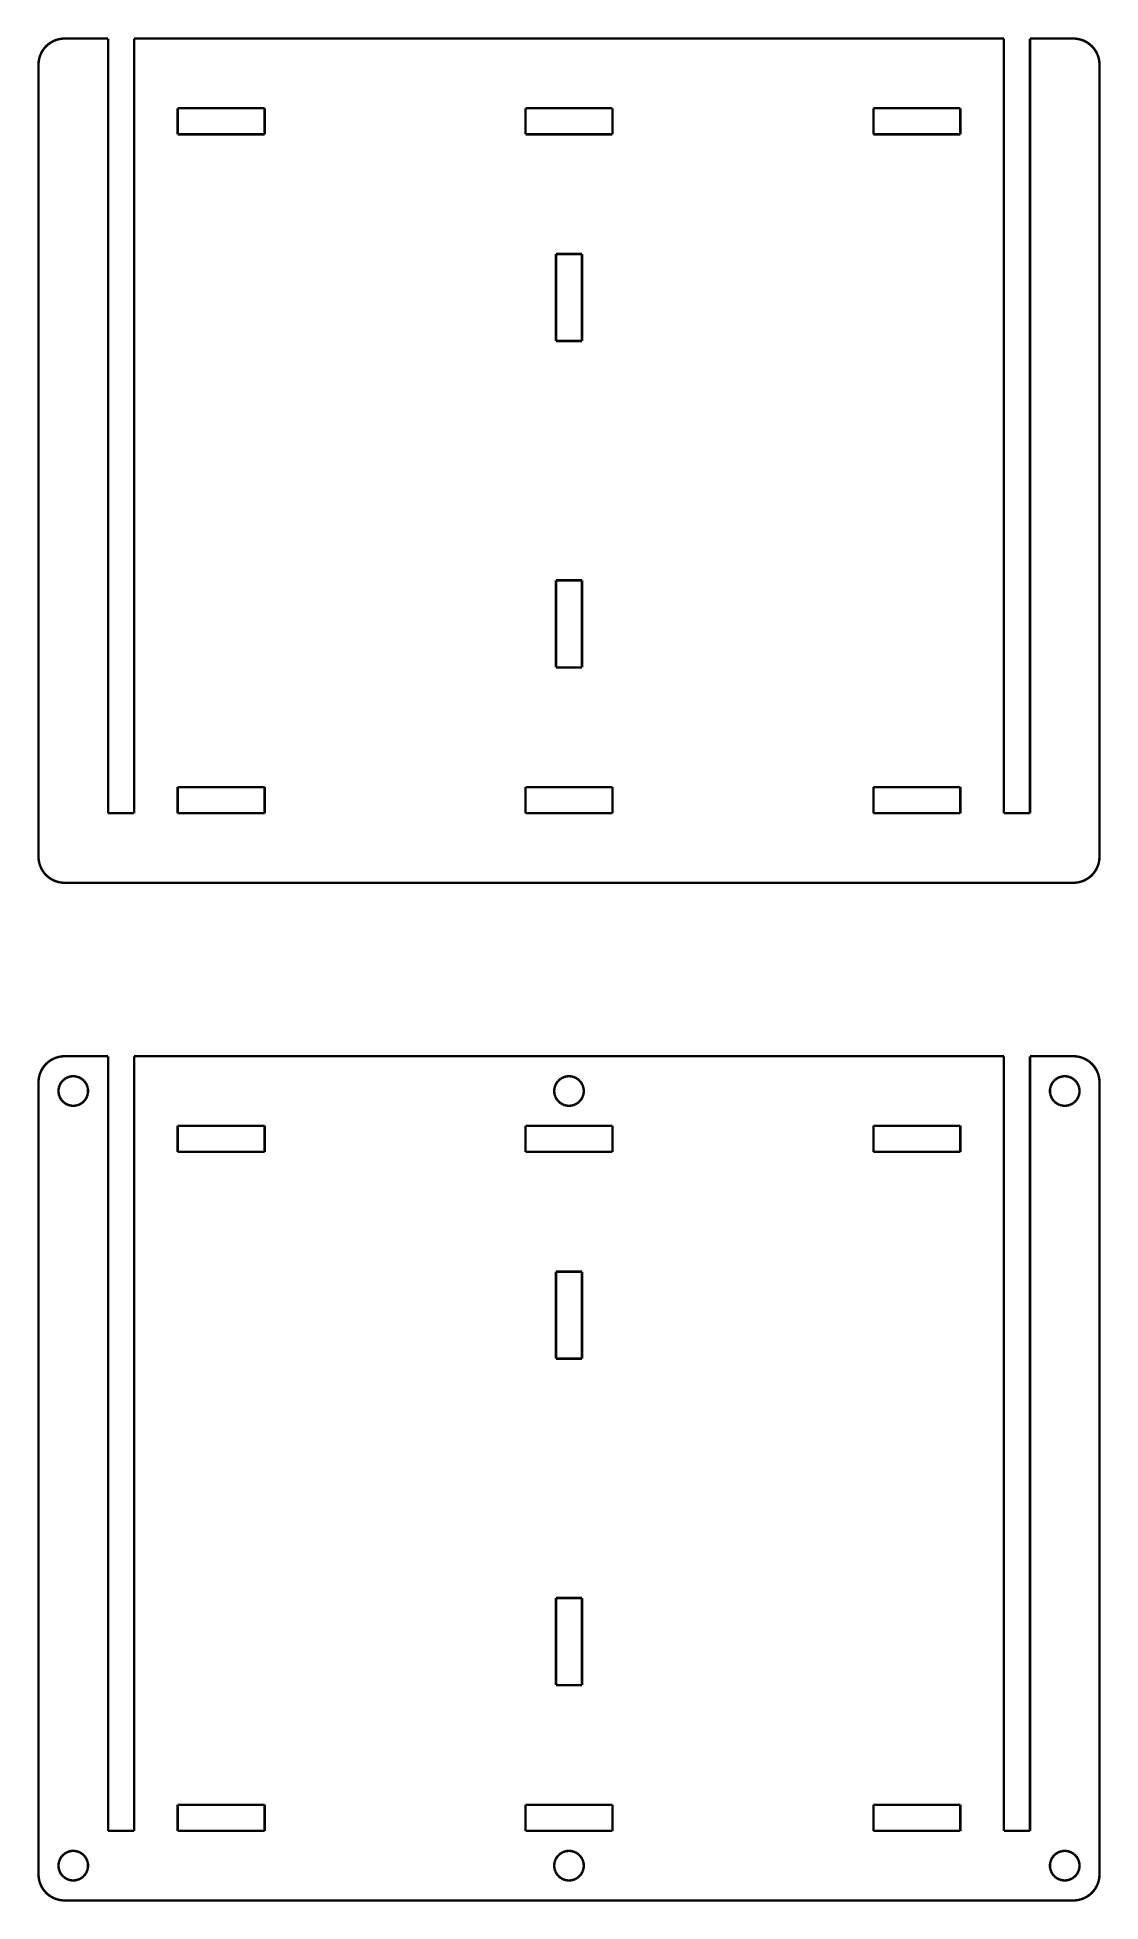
# Model space of a CAD drawing. Extents: x 0 to 4.81, y 0 to 8.43.
import ezdxf

# ---------------------------------------------------------------- set-up
doc = ezdxf.new("R2010")
doc.units = 0
doc.layers.get('0').update_dxf_attribs({"linetype": 'CONTINUOUS'})

msp = doc.modelspace()

# ---------------------------------------------------------------- linework, layer by layer
at = {"color": 0, "const_width": 0.0111}
for points in [[(0.0093, 8.3389), (0.0139, 8.353)], [(0.0139, 8.353), (0.0202, 8.3664)], [(0.0202, 8.3664), (0.0281, 8.379)], [(0.0281, 8.379), (0.0375, 8.3903)], [(0.0375, 8.3903), (0.0484, 8.4005)], [(0.0484, 8.4005), (0.0604, 8.4092)], [(0.0604, 8.4092), (0.0734, 8.4163)], [(0.0734, 8.4163), (0.0872, 8.4219)], [(0.0872, 8.4219), (0.1016, 8.4255)], [(0.1016, 8.4255), (0.1163, 8.4274)], [(0.1163, 8.4274), (0.1236, 8.4274)], [(0.1236, 8.4274), (0.1236, 8.4277)], [(0.1236, 8.4277), (0.3205, 8.4277)], [(0.3205, 8.4277), (0.3205, 4.9237)], [(0.4386, 4.9237), (0.4386, 8.4277)], [(0.4386, 8.4277), (4.3757, 8.4277)], [(4.3757, 8.4277), (4.3757, 4.9237)], [(4.4938, 4.9237), (4.4938, 8.4277)], [(4.4938, 8.4277), (4.6906, 8.4277)], [(4.6906, 8.4277), (4.6906, 8.4274)], [(4.6906, 8.4274), (4.698, 8.4274)], [(4.698, 8.4274), (4.7127, 8.4255)], [(4.7127, 8.4255), (4.7271, 8.4219)], [(4.7271, 8.4219), (4.7409, 8.4163)], [(4.7409, 8.4163), (4.7538, 8.4092)], [(4.7538, 8.4092), (4.7659, 8.4005)], [(4.7659, 8.4005), (4.7767, 8.3903)], [(4.7767, 8.3903), (4.7861, 8.379)], [(4.7861, 8.379), (4.7941, 8.3664)], [(4.7941, 8.3664), (4.8004, 8.353)], [(4.8004, 8.353), (4.805, 8.3389)], [(0.0055, 8.3096), (0.0065, 8.3243)], [(0.0055, 4.7269), (0.0055, 8.3096)], [(0.0065, 8.3243), (0.0093, 8.3389)], [(4.805, 8.3389), (4.8078, 8.3243)], [(4.8078, 8.3243), (4.8087, 8.3096)], [(4.8087, 8.3096), (4.8087, 4.7269)], [(0.6355, 7.9945), (0.6355, 8.1126)], [(0.6355, 8.1126), (1.0292, 8.1126)], [(1.0292, 8.1126), (1.0292, 7.9945)], [(2.2103, 7.9945), (2.2103, 8.1126)], [(2.2103, 8.1126), (2.604, 8.1126)], [(2.604, 8.1126), (2.604, 7.9945)], [(3.7851, 7.9945), (3.7851, 8.1126)], [(3.7851, 8.1126), (4.1788, 8.1126)], [(4.1788, 8.1126), (4.1788, 7.9945)], [(1.0292, 7.9945), (0.6355, 7.9945)], [(2.604, 7.9945), (2.2103, 7.9945)], [(4.1788, 7.9945), (3.7851, 7.9945)], [(2.3481, 7.0596), (2.3481, 7.4532)], [(2.3481, 7.4532), (2.4662, 7.4532)], [(2.4662, 7.4532), (2.4662, 7.0596)], [(2.4662, 7.0596), (2.3481, 7.0596)], [(2.3481, 5.5831), (2.3481, 5.9769)], [(2.3481, 5.9769), (2.4662, 5.9769)], [(2.4662, 5.9769), (2.4662, 5.5831)], [(2.4662, 5.5831), (2.3481, 5.5831)], [(0.6355, 4.9237), (0.6355, 5.0418)], [(0.6355, 5.0418), (1.0292, 5.0418)], [(1.0292, 5.0418), (1.0292, 4.9237)], [(2.2103, 4.9237), (2.2103, 5.0418)], [(2.2103, 5.0418), (2.604, 5.0418)], [(2.604, 5.0418), (2.604, 4.9237)], [(3.7851, 4.9237), (3.7851, 5.0418)], [(3.7851, 5.0418), (4.1788, 5.0418)], [(4.1788, 5.0418), (4.1788, 4.9237)], [(0.3205, 4.9237), (0.4386, 4.9237)], [(1.0292, 4.9237), (0.6355, 4.9237)], [(2.604, 4.9237), (2.2103, 4.9237)], [(4.1788, 4.9237), (3.7851, 4.9237)], [(4.3757, 4.9237), (4.4938, 4.9237)], [(0.0065, 4.712), (0.0055, 4.7269)], [(4.8087, 4.7269), (4.8078, 4.712)], [(0.0093, 4.6974), (0.0065, 4.712)], [(0.0139, 4.6834), (0.0093, 4.6974)], [(0.0202, 4.6699), (0.0139, 4.6834)], [(0.0281, 4.6574), (0.0202, 4.6699)], [(0.0375, 4.6459), (0.0281, 4.6574)], [(0.0484, 4.6358), (0.0375, 4.6459)], [(0.0604, 4.6271), (0.0484, 4.6358)], [(4.7659, 4.6358), (4.7538, 4.6271)], [(4.7767, 4.6459), (4.7659, 4.6358)], [(4.7861, 4.6574), (4.7767, 4.6459)], [(4.7941, 4.6699), (4.7861, 4.6574)], [(4.8004, 4.6834), (4.7941, 4.6699)], [(4.805, 4.6974), (4.8004, 4.6834)], [(4.8078, 4.712), (4.805, 4.6974)], [(0.0734, 4.62), (0.0604, 4.6271)], [(0.0872, 4.6145), (0.0734, 4.62)], [(0.1016, 4.6108), (0.0872, 4.6145)], [(0.1163, 4.6089), (0.1016, 4.6108)], [(0.1236, 4.6089), (0.1163, 4.6089)], [(0.1236, 4.6088), (0.1236, 4.6089)], [(4.6906, 4.6088), (0.1236, 4.6088)], [(4.698, 4.6089), (4.6906, 4.6089)], [(4.6906, 4.6089), (4.6906, 4.6088)], [(4.7127, 4.6108), (4.698, 4.6089)], [(4.7271, 4.6145), (4.7127, 4.6108)], [(4.7409, 4.62), (4.7271, 4.6145)], [(4.7538, 4.6271), (4.7409, 4.62)], [(0.0375, 3.7872), (0.0484, 3.7974)], [(0.0484, 3.7974), (0.0604, 3.8061)], [(0.0604, 3.8061), (0.0734, 3.8131)], [(0.0734, 3.8131), (0.0872, 3.8186)], [(0.0872, 3.8186), (0.1016, 3.8224)], [(0.1016, 3.8224), (0.1163, 3.8242)], [(0.1163, 3.8242), (0.1236, 3.8242)], [(0.1236, 3.8242), (0.1236, 3.8244)], [(0.1236, 3.8244), (0.3205, 3.8244)], [(0.3205, 3.8244), (0.3205, 0.3205)], [(0.4386, 0.3205), (0.4386, 3.8244)], [(0.4386, 3.8244), (4.3757, 3.8244)], [(4.3757, 3.8244), (4.3757, 0.3205)], [(4.4938, 0.3205), (4.4938, 3.8244)], [(4.4938, 3.8244), (4.6906, 3.8244)], [(4.6906, 3.8244), (4.6906, 3.8242)], [(4.6906, 3.8242), (4.698, 3.8242)], [(4.698, 3.8242), (4.7127, 3.8224)], [(4.7127, 3.8224), (4.7271, 3.8186)], [(4.7271, 3.8186), (4.7409, 3.8131)], [(4.7409, 3.8131), (4.7538, 3.8061)], [(4.7538, 3.8061), (4.7659, 3.7974)], [(4.7659, 3.7974), (4.7767, 3.7872)], [(0.0055, 3.7063), (0.0065, 3.7211)], [(0.0055, 0.1236), (0.0055, 3.7063)], [(0.0065, 3.7211), (0.0093, 3.7357)], [(0.0093, 3.7357), (0.0139, 3.7498)], [(0.0139, 3.7498), (0.0202, 3.7632)], [(0.0202, 3.7632), (0.0281, 3.7757)], [(0.0281, 3.7757), (0.0375, 3.7872)], [(0.1044, 3.6992), (0.1089, 3.7063)], [(0.1089, 3.7063), (0.1143, 3.7128)], [(0.1143, 3.7128), (0.1203, 3.7185)], [(0.1203, 3.7185), (0.1272, 3.7235)], [(0.1272, 3.7235), (0.1345, 3.7275)], [(0.1345, 3.7275), (0.1424, 3.7306)], [(0.1424, 3.7306), (0.1505, 3.7327)], [(0.1505, 3.7327), (0.1588, 3.7338)], [(0.1588, 3.7338), (0.1673, 3.7338)], [(0.1673, 3.7338), (0.1756, 3.7327)], [(0.1756, 3.7327), (0.1837, 3.7306)], [(0.1837, 3.7306), (0.1915, 3.7275)], [(0.1915, 3.7275), (0.1989, 3.7235)], [(0.1989, 3.7235), (0.2057, 3.7185)], [(0.2057, 3.7185), (0.2118, 3.7128)], [(0.2118, 3.7128), (0.2172, 3.7063)], [(0.2172, 3.7063), (0.2217, 3.6992)], [(2.3485, 3.6992), (2.353, 3.7063)], [(2.353, 3.7063), (2.3584, 3.7128)], [(2.3584, 3.7128), (2.3645, 3.7185)], [(2.3645, 3.7185), (2.3712, 3.7235)], [(2.3712, 3.7235), (2.3786, 3.7275)], [(2.3786, 3.7275), (2.3864, 3.7306)], [(2.3864, 3.7306), (2.3946, 3.7327)], [(2.3946, 3.7327), (2.4029, 3.7338)], [(2.4029, 3.7338), (2.4114, 3.7338)], [(2.4114, 3.7338), (2.4197, 3.7327)], [(2.4197, 3.7327), (2.4278, 3.7306)], [(2.4278, 3.7306), (2.4356, 3.7275)], [(2.4356, 3.7275), (2.443, 3.7235)], [(2.443, 3.7235), (2.4498, 3.7185)], [(2.4498, 3.7185), (2.4559, 3.7128)], [(2.4559, 3.7128), (2.4613, 3.7063)], [(2.4613, 3.7063), (2.4658, 3.6992)], [(4.5926, 3.6992), (4.5971, 3.7063)], [(4.5971, 3.7063), (4.6024, 3.7128)], [(4.6024, 3.7128), (4.6086, 3.7185)], [(4.6086, 3.7185), (4.6154, 3.7235)], [(4.6154, 3.7235), (4.6227, 3.7275)], [(4.6227, 3.7275), (4.6305, 3.7306)], [(4.6305, 3.7306), (4.6387, 3.7327)], [(4.6387, 3.7327), (4.647, 3.7338)], [(4.647, 3.7338), (4.6554, 3.7338)], [(4.6554, 3.7338), (4.6638, 3.7327)], [(4.6638, 3.7327), (4.6719, 3.7306)], [(4.6719, 3.7306), (4.6797, 3.7275)], [(4.6797, 3.7275), (4.6871, 3.7235)], [(4.6871, 3.7235), (4.6939, 3.7185)], [(4.6939, 3.7185), (4.7, 3.7128)], [(4.7, 3.7128), (4.7054, 3.7063)], [(4.7054, 3.7063), (4.7099, 3.6992)], [(4.7767, 3.7872), (4.7861, 3.7757)], [(4.7861, 3.7757), (4.7941, 3.7632)], [(4.7941, 3.7632), (4.8004, 3.7498)], [(4.8004, 3.7498), (4.805, 3.7357)], [(4.805, 3.7357), (4.8078, 3.7211)], [(4.8078, 3.7211), (4.8087, 3.7063)], [(4.8087, 3.7063), (4.8087, 0.1236)], [(0.0961, 3.6669), (0.0966, 3.6754)], [(0.0966, 3.6586), (0.0961, 3.6669)], [(0.0966, 3.6754), (0.0982, 3.6836)], [(0.0982, 3.6503), (0.0966, 3.6586)], [(0.0982, 3.6836), (0.1008, 3.6916)], [(0.1008, 3.6424), (0.0982, 3.6503)], [(0.1008, 3.6916), (0.1044, 3.6992)], [(0.1044, 3.6348), (0.1008, 3.6424)], [(0.1089, 3.6276), (0.1044, 3.6348)], [(0.1143, 3.6212), (0.1089, 3.6276)], [(0.1203, 3.6154), (0.1143, 3.6212)], [(0.2118, 3.6212), (0.2057, 3.6154)], [(0.2172, 3.6276), (0.2118, 3.6212)], [(0.2217, 3.6348), (0.2172, 3.6276)], [(0.2217, 3.6992), (0.2253, 3.6916)], [(0.2253, 3.6424), (0.2217, 3.6348)], [(0.2253, 3.6916), (0.2279, 3.6836)], [(0.2279, 3.6503), (0.2253, 3.6424)], [(0.2279, 3.6836), (0.2294, 3.6754)], [(0.2294, 3.6586), (0.2279, 3.6503)], [(0.2294, 3.6754), (0.23, 3.6669)], [(0.23, 3.6669), (0.2294, 3.6586)], [(2.3402, 3.6669), (2.3407, 3.6754)], [(2.3407, 3.6586), (2.3402, 3.6669)], [(2.3407, 3.6754), (2.3423, 3.6836)], [(2.3423, 3.6503), (2.3407, 3.6586)], [(2.3423, 3.6836), (2.3449, 3.6916)], [(2.3449, 3.6424), (2.3423, 3.6503)], [(2.3449, 3.6916), (2.3485, 3.6992)], [(2.3485, 3.6348), (2.3449, 3.6424)], [(2.353, 3.6276), (2.3485, 3.6348)], [(2.3584, 3.6212), (2.353, 3.6276)], [(2.3645, 3.6154), (2.3584, 3.6212)], [(2.4559, 3.6212), (2.4498, 3.6154)], [(2.4613, 3.6276), (2.4559, 3.6212)], [(2.4658, 3.6348), (2.4613, 3.6276)], [(2.4658, 3.6992), (2.4694, 3.6916)], [(2.4694, 3.6424), (2.4658, 3.6348)], [(2.4694, 3.6916), (2.4719, 3.6836)], [(2.4719, 3.6503), (2.4694, 3.6424)], [(2.4719, 3.6836), (2.4735, 3.6754)], [(2.4735, 3.6586), (2.4719, 3.6503)], [(2.4735, 3.6754), (2.4741, 3.6669)], [(2.4741, 3.6669), (2.4735, 3.6586)], [(4.5843, 3.6669), (4.5848, 3.6754)], [(4.5848, 3.6586), (4.5843, 3.6669)], [(4.5848, 3.6754), (4.5864, 3.6836)], [(4.5864, 3.6503), (4.5848, 3.6586)], [(4.5864, 3.6836), (4.589, 3.6916)], [(4.589, 3.6424), (4.5864, 3.6503)], [(4.589, 3.6916), (4.5926, 3.6992)], [(4.5926, 3.6348), (4.589, 3.6424)], [(4.5971, 3.6276), (4.5926, 3.6348)], [(4.6024, 3.6212), (4.5971, 3.6276)], [(4.6086, 3.6154), (4.6024, 3.6212)], [(4.7, 3.6212), (4.6939, 3.6154)], [(4.7054, 3.6276), (4.7, 3.6212)], [(4.7099, 3.6348), (4.7054, 3.6276)], [(4.7099, 3.6992), (4.7135, 3.6916)], [(4.7135, 3.6424), (4.7099, 3.6348)], [(4.7135, 3.6916), (4.7161, 3.6836)], [(4.7161, 3.6503), (4.7135, 3.6424)], [(4.7161, 3.6836), (4.7177, 3.6754)], [(4.7177, 3.6586), (4.7161, 3.6503)], [(4.7177, 3.6754), (4.7181, 3.6669)], [(4.7181, 3.6669), (4.7177, 3.6586)], [(0.1272, 3.6105), (0.1203, 3.6154)], [(0.1345, 3.6064), (0.1272, 3.6105)], [(0.1424, 3.6033), (0.1345, 3.6064)], [(0.1505, 3.6012), (0.1424, 3.6033)], [(0.1588, 3.6002), (0.1505, 3.6012)], [(0.1673, 3.6002), (0.1588, 3.6002)], [(0.1756, 3.6012), (0.1673, 3.6002)], [(0.1837, 3.6033), (0.1756, 3.6012)], [(0.1915, 3.6064), (0.1837, 3.6033)], [(0.1989, 3.6105), (0.1915, 3.6064)], [(0.2057, 3.6154), (0.1989, 3.6105)], [(2.3712, 3.6105), (2.3645, 3.6154)], [(2.3786, 3.6064), (2.3712, 3.6105)], [(2.3864, 3.6033), (2.3786, 3.6064)], [(2.3946, 3.6012), (2.3864, 3.6033)], [(2.4029, 3.6002), (2.3946, 3.6012)], [(2.4114, 3.6002), (2.4029, 3.6002)], [(2.4197, 3.6012), (2.4114, 3.6002)], [(2.4278, 3.6033), (2.4197, 3.6012)], [(2.4356, 3.6064), (2.4278, 3.6033)], [(2.443, 3.6105), (2.4356, 3.6064)], [(2.4498, 3.6154), (2.443, 3.6105)], [(4.6154, 3.6105), (4.6086, 3.6154)], [(4.6227, 3.6064), (4.6154, 3.6105)], [(4.6305, 3.6033), (4.6227, 3.6064)], [(4.6387, 3.6012), (4.6305, 3.6033)], [(4.647, 3.6002), (4.6387, 3.6012)], [(4.6554, 3.6002), (4.647, 3.6002)], [(4.6638, 3.6012), (4.6554, 3.6002)], [(4.6719, 3.6033), (4.6638, 3.6012)], [(4.6797, 3.6064), (4.6719, 3.6033)], [(4.6871, 3.6105), (4.6797, 3.6064)], [(4.6939, 3.6154), (4.6871, 3.6105)], [(0.6355, 3.3914), (0.6355, 3.5095)], [(0.6355, 3.5095), (1.0292, 3.5095)], [(1.0292, 3.5095), (1.0292, 3.3914)], [(2.2103, 3.3914), (2.2103, 3.5095)], [(2.2103, 3.5095), (2.604, 3.5095)], [(2.604, 3.5095), (2.604, 3.3914)], [(3.7851, 3.3914), (3.7851, 3.5095)], [(3.7851, 3.5095), (4.1788, 3.5095)], [(4.1788, 3.5095), (4.1788, 3.3914)], [(1.0292, 3.3914), (0.6355, 3.3914)], [(2.604, 3.3914), (2.2103, 3.3914)], [(4.1788, 3.3914), (3.7851, 3.3914)], [(2.3481, 2.4563), (2.3481, 2.8501)], [(2.3481, 2.8501), (2.4662, 2.8501)], [(2.4662, 2.8501), (2.4662, 2.4563)], [(2.4662, 2.4563), (2.3481, 2.4563)], [(2.3481, 0.9799), (2.3481, 1.3736)], [(2.3481, 1.3736), (2.4662, 1.3736)], [(2.4662, 1.3736), (2.4662, 0.9799)], [(2.4662, 0.9799), (2.3481, 0.9799)], [(0.6355, 0.3205), (0.6355, 0.4386)], [(0.6355, 0.4386), (1.0292, 0.4386)], [(1.0292, 0.4386), (1.0292, 0.3205)], [(2.2103, 0.3205), (2.2103, 0.4386)], [(2.2103, 0.4386), (2.604, 0.4386)], [(2.604, 0.4386), (2.604, 0.3205)], [(3.7851, 0.3205), (3.7851, 0.4386)], [(3.7851, 0.4386), (4.1788, 0.4386)], [(4.1788, 0.4386), (4.1788, 0.3205)], [(0.3205, 0.3205), (0.4386, 0.3205)], [(1.0292, 0.3205), (0.6355, 0.3205)], [(2.604, 0.3205), (2.2103, 0.3205)], [(4.1788, 0.3205), (3.7851, 0.3205)], [(4.3757, 0.3205), (4.4938, 0.3205)], [(0.0961, 0.1631), (0.0966, 0.1714)], [(0.0966, 0.1714), (0.0982, 0.1797)], [(0.0982, 0.1797), (0.1008, 0.1877)], [(0.1008, 0.1877), (0.1044, 0.1953)], [(0.1044, 0.1953), (0.1089, 0.2024)], [(0.1089, 0.2024), (0.1143, 0.2089)], [(0.1143, 0.2089), (0.1203, 0.2146)], [(0.1203, 0.2146), (0.1272, 0.2195)], [(0.1272, 0.2195), (0.1345, 0.2236)], [(0.1345, 0.2236), (0.1424, 0.2267)], [(0.1424, 0.2267), (0.1505, 0.2288)], [(0.1505, 0.2288), (0.1588, 0.2298)], [(0.1588, 0.2298), (0.1673, 0.2298)], [(0.1673, 0.2298), (0.1756, 0.2287)], [(0.1756, 0.2288), (0.1837, 0.2267)], [(0.1837, 0.2267), (0.1915, 0.2236)], [(0.1915, 0.2236), (0.1989, 0.2195)], [(0.1989, 0.2195), (0.2057, 0.2146)], [(0.2057, 0.2146), (0.2118, 0.2089)], [(0.2118, 0.2089), (0.2172, 0.2024)], [(0.2172, 0.2024), (0.2217, 0.1953)], [(0.2217, 0.1953), (0.2253, 0.1877)], [(0.2253, 0.1877), (0.2279, 0.1797)], [(0.2279, 0.1797), (0.2294, 0.1714)], [(0.2294, 0.1714), (0.23, 0.1631)], [(2.3402, 0.1631), (2.3407, 0.1714)], [(2.3407, 0.1714), (2.3423, 0.1797)], [(2.3423, 0.1797), (2.3449, 0.1877)], [(2.3449, 0.1877), (2.3485, 0.1953)], [(2.3485, 0.1953), (2.353, 0.2024)], [(2.353, 0.2024), (2.3584, 0.2089)], [(2.3584, 0.2089), (2.3645, 0.2146)], [(2.3645, 0.2146), (2.3712, 0.2195)], [(2.3712, 0.2195), (2.3786, 0.2236)], [(2.3786, 0.2236), (2.3864, 0.2267)], [(2.3864, 0.2267), (2.3946, 0.2288)], [(2.3946, 0.2288), (2.4029, 0.2298)], [(2.4029, 0.2298), (2.4114, 0.2298)], [(2.4114, 0.2298), (2.4197, 0.2287)], [(2.4197, 0.2288), (2.4278, 0.2267)], [(2.4278, 0.2267), (2.4356, 0.2236)], [(2.4356, 0.2236), (2.443, 0.2195)], [(2.443, 0.2195), (2.4498, 0.2146)], [(2.4498, 0.2146), (2.4559, 0.2089)], [(2.4559, 0.2089), (2.4613, 0.2024)], [(2.4613, 0.2024), (2.4658, 0.1953)], [(2.4658, 0.1953), (2.4694, 0.1877)], [(2.4694, 0.1877), (2.4719, 0.1797)], [(2.4719, 0.1797), (2.4735, 0.1714)], [(2.4735, 0.1714), (2.4741, 0.1631)], [(4.5843, 0.1631), (4.5848, 0.1714)], [(4.5848, 0.1714), (4.5864, 0.1797)], [(4.5864, 0.1797), (4.589, 0.1877)], [(4.589, 0.1877), (4.5926, 0.1953)], [(4.5926, 0.1953), (4.5971, 0.2024)], [(4.5971, 0.2024), (4.6024, 0.2089)], [(4.6024, 0.2089), (4.6086, 0.2146)], [(4.6086, 0.2146), (4.6154, 0.2195)], [(4.6154, 0.2195), (4.6227, 0.2236)], [(4.6227, 0.2236), (4.6305, 0.2267)], [(4.6305, 0.2267), (4.6387, 0.2288)], [(4.6387, 0.2288), (4.647, 0.2298)], [(4.647, 0.2298), (4.6554, 0.2298)], [(4.6554, 0.2298), (4.6638, 0.2287)], [(4.6638, 0.2288), (4.6719, 0.2267)], [(4.6719, 0.2267), (4.6797, 0.2236)], [(4.6797, 0.2236), (4.6871, 0.2195)], [(4.6871, 0.2195), (4.6939, 0.2146)], [(4.6939, 0.2146), (4.7, 0.2089)], [(4.7, 0.2089), (4.7054, 0.2024)], [(4.7054, 0.2024), (4.7099, 0.1953)], [(4.7099, 0.1953), (4.7135, 0.1877)], [(4.7135, 0.1877), (4.7161, 0.1797)], [(4.7161, 0.1797), (4.7177, 0.1714)], [(4.7177, 0.1714), (4.7181, 0.1631)], [(0.0065, 0.1088), (0.0055, 0.1236)], [(0.0093, 0.0943), (0.0065, 0.1088)], [(0.0139, 0.0802), (0.0093, 0.0943)], [(0.0202, 0.0667), (0.0139, 0.0802)], [(0.0966, 0.1546), (0.0961, 0.1631)], [(0.0982, 0.1464), (0.0966, 0.1546)], [(0.1008, 0.1383), (0.0982, 0.1464)], [(0.1044, 0.1308), (0.1008, 0.1383)], [(0.1089, 0.1238), (0.1044, 0.1308)], [(0.1143, 0.1172), (0.1089, 0.1238)], [(0.1203, 0.1114), (0.1143, 0.1172)], [(0.1272, 0.1065), (0.1203, 0.1114)], [(0.1345, 0.1025), (0.1272, 0.1065)], [(0.1424, 0.0993), (0.1345, 0.1025)], [(0.1505, 0.0973), (0.1424, 0.0993)], [(0.1588, 0.0962), (0.1505, 0.0973)], [(0.1673, 0.0962), (0.1588, 0.0962)], [(0.1756, 0.0973), (0.1673, 0.0962)], [(0.1837, 0.0993), (0.1756, 0.0973)], [(0.1915, 0.1025), (0.1837, 0.0993)], [(0.1989, 0.1065), (0.1915, 0.1025)], [(0.2057, 0.1114), (0.1989, 0.1065)], [(0.2118, 0.1172), (0.2057, 0.1114)], [(0.2172, 0.1238), (0.2118, 0.1172)], [(0.2217, 0.1308), (0.2172, 0.1238)], [(0.2253, 0.1383), (0.2217, 0.1308)], [(0.2279, 0.1464), (0.2253, 0.1383)], [(0.2294, 0.1546), (0.2279, 0.1464)], [(0.23, 0.1631), (0.2294, 0.1546)], [(2.3407, 0.1546), (2.3402, 0.1631)], [(2.3423, 0.1464), (2.3407, 0.1546)], [(2.3449, 0.1383), (2.3423, 0.1464)], [(2.3485, 0.1308), (2.3449, 0.1383)], [(2.353, 0.1238), (2.3485, 0.1308)], [(2.3584, 0.1172), (2.353, 0.1238)], [(2.3645, 0.1114), (2.3584, 0.1172)], [(2.3712, 0.1065), (2.3645, 0.1114)], [(2.3786, 0.1025), (2.3712, 0.1065)], [(2.3864, 0.0993), (2.3786, 0.1025)], [(2.3946, 0.0973), (2.3864, 0.0993)], [(2.4029, 0.0962), (2.3946, 0.0973)], [(2.4114, 0.0962), (2.4029, 0.0962)], [(2.4197, 0.0973), (2.4114, 0.0962)], [(2.4278, 0.0993), (2.4197, 0.0973)], [(2.4356, 0.1025), (2.4278, 0.0993)], [(2.443, 0.1065), (2.4356, 0.1025)], [(2.4498, 0.1114), (2.443, 0.1065)], [(2.4559, 0.1172), (2.4498, 0.1114)], [(2.4613, 0.1238), (2.4559, 0.1172)], [(2.4658, 0.1308), (2.4613, 0.1238)], [(2.4694, 0.1383), (2.4658, 0.1308)], [(2.4719, 0.1464), (2.4694, 0.1383)], [(2.4735, 0.1546), (2.4719, 0.1464)], [(2.4741, 0.1631), (2.4735, 0.1546)], [(4.5848, 0.1546), (4.5843, 0.1631)], [(4.5864, 0.1464), (4.5848, 0.1546)], [(4.589, 0.1383), (4.5864, 0.1464)], [(4.5926, 0.1308), (4.589, 0.1383)], [(4.5971, 0.1238), (4.5926, 0.1308)], [(4.6024, 0.1172), (4.5971, 0.1238)], [(4.6086, 0.1114), (4.6024, 0.1172)], [(4.6154, 0.1065), (4.6086, 0.1114)], [(4.6227, 0.1025), (4.6154, 0.1065)], [(4.6305, 0.0993), (4.6227, 0.1025)], [(4.6387, 0.0973), (4.6305, 0.0993)], [(4.647, 0.0962), (4.6387, 0.0973)], [(4.6554, 0.0962), (4.647, 0.0962)], [(4.6638, 0.0973), (4.6554, 0.0962)], [(4.6719, 0.0993), (4.6638, 0.0973)], [(4.6797, 0.1025), (4.6719, 0.0993)], [(4.6871, 0.1065), (4.6797, 0.1025)], [(4.6939, 0.1114), (4.6871, 0.1065)], [(4.7, 0.1172), (4.6939, 0.1114)], [(4.7054, 0.1238), (4.7, 0.1172)], [(4.7099, 0.1308), (4.7054, 0.1238)], [(4.7135, 0.1383), (4.7099, 0.1308)], [(4.7161, 0.1464), (4.7135, 0.1383)], [(4.7177, 0.1546), (4.7161, 0.1464)], [(4.7181, 0.1631), (4.7177, 0.1546)], [(4.8004, 0.0802), (4.7941, 0.0667)], [(4.805, 0.0943), (4.8004, 0.0802)], [(4.8078, 0.1088), (4.805, 0.0943)], [(4.8087, 0.1236), (4.8078, 0.1088)], [(0.0281, 0.0543), (0.0202, 0.0667)], [(0.0375, 0.0428), (0.0281, 0.0543)], [(0.0484, 0.0326), (0.0375, 0.0428)], [(0.0604, 0.0239), (0.0484, 0.0326)], [(0.0734, 0.0168), (0.0604, 0.0239)], [(0.0872, 0.0113), (0.0734, 0.0168)], [(0.1016, 0.0076), (0.0872, 0.0113)], [(0.1163, 0.0058), (0.1016, 0.0076)], [(0.1236, 0.0058), (0.1163, 0.0058)], [(0.1236, 0.0055), (0.1236, 0.0058)], [(4.6906, 0.0055), (0.1236, 0.0055)], [(4.698, 0.0058), (4.6906, 0.0058)], [(4.6906, 0.0058), (4.6906, 0.0055)], [(4.7127, 0.0076), (4.698, 0.0058)], [(4.7271, 0.0113), (4.7127, 0.0076)], [(4.7409, 0.0168), (4.7271, 0.0113)], [(4.7538, 0.0239), (4.7409, 0.0168)], [(4.7659, 0.0326), (4.7538, 0.0239)], [(4.7767, 0.0428), (4.7659, 0.0326)], [(4.7861, 0.0543), (4.7767, 0.0428)], [(4.7941, 0.0667), (4.7861, 0.0543)]]:
    msp.add_lwpolyline(points, dxfattribs=at)

doc.saveas('drawing.dxf')
